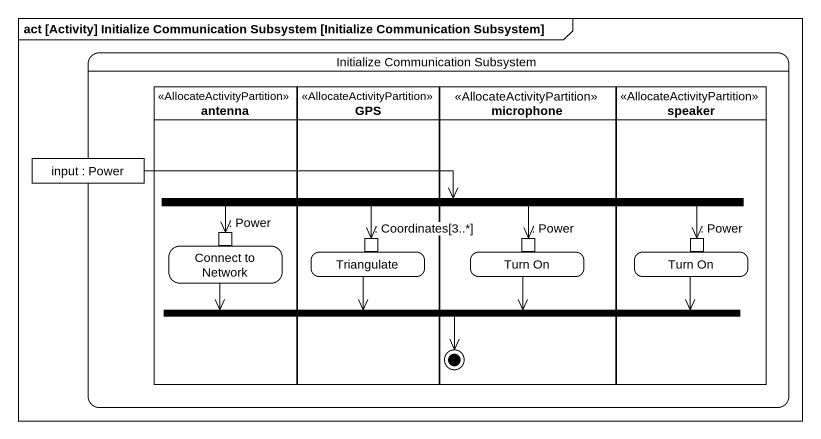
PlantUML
@startuml
mainframe act [Activity] Initialize Communication Subsystem [Initialize Communication Subsystem]
hide empty description
state "Initialize Communication Subsystem" as Initialize_Communication {
  state antenna <<AllocateActivityPartition>> {
    state "Connect to Network" as Connect_to_Network {
      state ": Power" as Power <<inputPin>>
    }
  }
  state GPS <<AllocateActivityPartition>> {
    state Triangulate {
      state ": Coordinates[3..*]" as Coordinates_3 <<inputPin>>
    }
  }
  state microphone <<AllocateActivityPartition>> {
    state "Turn On" as Turn_On {
      state ": Power" as Power_2 <<inputPin>>
    }
    state final1 <<end>>
  }
  state speaker <<AllocateActivityPartition>> {
    state "Turn On" as Turn_On_2 {
      state ": Power" as Power_3 <<inputPin>>
    }
  }
  state "input : Power" as input <<object>>
  state fork1 <<fork>>
  state fork2 <<join>>
}
input -right-> fork1
fork1 -left-> Power
fork1 -left-> Coordinates_3
fork1 -right-> Power_2
fork1 -right-> Power_3
Connect_to_Network -right-> fork2
Triangulate -right-> fork2
Turn_On --> fork2
Turn_On_2 -left-> fork2
fork2 --> final1
@enduml
